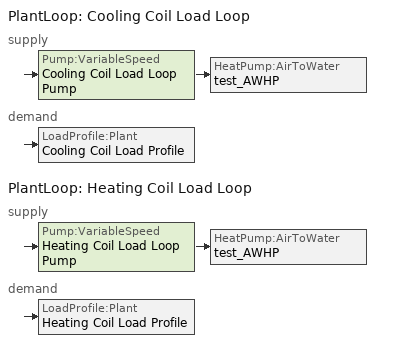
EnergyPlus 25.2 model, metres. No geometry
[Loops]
PlantLoop 'Cooling Coil Load Loop'
 supply: Pump:VariableSpeed 'Cooling Coil Load Loop Pump' > HeatPump:AirToWater 'test_AWHP'
 demand: LoadProfile:Plant 'Cooling Coil Load Profile'
PlantLoop 'Heating Coil Load Loop'
 supply: Pump:VariableSpeed 'Heating Coil Load Loop Pump' > HeatPump:AirToWater 'test_AWHP'
 demand: LoadProfile:Plant 'Heating Coil Load Profile'
[Building]
Plant Load Profile Example: Loads convergence tolerance value=0.04; Maximum number of warmup days=25; Minimum number of warmup days=6; North axis=0; Solar distribution=FullInteriorAndExterior; Temperature convergence tolerance value=0.04; Terrain=Suburbs
[Site:Location]
Chicago: Elevation=190; Latitude=42; Longitude=-87.88; Time zone=-6
[SizingPeriod:DesignDay] Day of month=21; Humidity condition type=WetBulb; Sky clearness=1
Name | Barometric pressure | Daily dry bulb temperature range | Day type | Dry bulb temperature range modifier type | Maximum dry bulb temperature | Month | Wetbulb or dewpoint at maximum dry bulb | Wind direction | Wind speed
Chicago Ohare Intl Ap Ann Htg 99.6% Condns DB | 98934 | 0 | WinterDesignDay | DefaultMultipliers | -20 | 1 | -20 | 270 | 4.9
Chicago Summer 1% | 99063 | 10.7 | SummerDesignDay |  | 31.5 | 7 | 23 | 230 | 5.3
[HeatPump:AirToWater]
test_AWHP: Control type=FixedSpeed; Cooling energy input ratio function of plr curve name at speed 1=EIRCurveFuncPLR; Cooling energy input ratio function of plr curve name at speed 2=EIRCurveFuncPLR2; Cooling energy input ratio function of temperature curve name at speed 1=EIRCurveFuncTempCL; Cooling energy input ratio function of temperature curve name at speed 2=EIRCurveFuncTempCL2; Crankcase heater capacity=100; Crankcase heater capacity function of temperature curve=CrankCaseHeaterPowerCurve; Heat pump defrost control=Timed; Heat pump defrost time period fraction=0.2; Heat pump multiplier=2; Heating energy input ratio function of plr curve name at speed 1=EIRCurveFuncPLR; Heating energy input ratio function of plr curve name at speed 2=EIRCurveFuncPLR2; Heating energy input ratio function of temperature curve name at speed 1=EIRCurveFuncTempHT; Heating energy input ratio function of temperature curve name at speed 2=EIRCurveFuncTempHT2; Maximum ambient temperature for crankcase heater operation=5; Maximum leaving water temperature curve name in cooling mode=MaxCoolingSWTvsOAT; Maximum leaving water temperature curve name in heating mode=MaxHeatingSWTvsOAT; Maximum outdoor air temperature in cooling mode=40; Maximum outdoor air temperature in heating mode=25; Minimum leaving water temperature curve name in cooling mode=MinCoolingSWTvsOAT; Minimum leaving water temperature curve name in heating mode=MinHeatingSWTvsOAT; Minimum outdoor air temperature in cooling mode=18; Minimum outdoor air temperature in heating mode=-20; Normalized cooling capacity function of temperature curve name at speed 1=CapCurveFuncTempCL; Normalized cooling capacity function of temperature curve name at speed 2=CapCurveFuncTempCL2; Normalized heating capacity function of temperature curve name at speed 1=CapCurveFuncTempHT; Normalized heating capacity function of temperature curve name at speed 2=CapCurveFuncTempHT2; Number of speeds for cooling=2; Number of speeds for heating=2; Operating mode control method=Load; Operating mode control option for multiple unit=SingleMode; Rated air flow rate in cooling mode=20; Rated air flow rate in heating mode=Autosize; Rated cooling capacity at speed 1=200000; Rated cooling capacity at speed 2=400000; Rated cop for cooling at speed 1=3.5; Rated cop for cooling at speed 2=3.5; Rated cop for heating at speed 1=3.49; Rated cop for heating at speed 2=3.51; Rated heating capacity at speed 1=20000; Rated heating capacity at speed 2=40000; Rated inlet air temperature in cooling mode=25; Rated inlet air temperature in heating mode=20; Rated leaving water temperature in cooling mode=22; Rated leaving water temperature in heating mode=50; Rated water flow rate in cooling mode=Autosize; Rated water flow rate in heating mode=Autosize; Resistive defrost heater capacity=150; Sizing factor for cooling=0.9; Sizing factor for heating=1
[LoadProfile:Plant]
Name | Flow rate fraction schedule | Load schedule | Peak flow rate
Cooling Coil Load Profile | Cooling Coil Load Profile Flow Frac Schedule | Cooling Coil Load Profile Load Schedule | 0.02
Heating Coil Load Profile | Heating Coil Load Profile Flow Frac Schedule | Heating Coil Load Profile Load Schedule | 0.005
[PlantEquipmentList]
Cooling Coil Load Loop Cooling Equipment; Heating Coil Load Loop Heating Equipment: test_AWHP, HeatPump:AirToWater
[PlantEquipmentOperation:CoolingLoad]
Cooling Coil Load Loop Cooling Operation: Load range 1 lower limit=0; Load range 1 upper limit=10000000; Range 1 equipment list=Cooling Coil Load Loop Cooling Equipment
[PlantEquipmentOperation:HeatingLoad]
Heating Coil Load Loop Heating Operation: Load range 1 lower limit=0; Load range 1 upper limit=10000000; Range 1 equipment list=Heating Coil Load Loop Heating Equipment
[PlantEquipmentOperationSchemes] Control scheme 1 schedule=AlwaysOnSchedule
Name | Control scheme 1
Cooling Coil Load Loop Operation | Cooling Coil Load Loop Cooling Operation
Heating Coil Load Loop Operation | Heating Coil Load Loop Heating Operation
[PlantLoop] Fluid type=Water; Load distribution scheme=Optimal; Maximum loop temperature=100; Minimum loop flow rate=0; Minimum loop temperature=3; Plant loop volume=1
Name | Maximum loop flow rate | Plant equipment operation scheme
Cooling Coil Load Loop | 0.02 | Cooling Coil Load Loop Operation
Heating Coil Load Loop | 0.005 | Heating Coil Load Loop Operation
[Pump:VariableSpeed] Design minimum flow rate=0; Design power consumption=22; Fraction of motor inefficiencies to fluid stream=0; Motor efficiency=0.87; Pump control type=Intermittent; Coefficient 1 of the part load performance curve=0; Coefficient 2 of the part load performance curve=1; Coefficient 3 of the part load performance curve=0; Coefficient 4 of the part load performance curve=0
Name | Design maximum flow rate | Design pump head
Cooling Coil Load Loop Pump | 0.02 | 750
Heating Coil Load Loop Pump | 0.005 | 3000
[SetpointManager:Scheduled] Control variable=Temperature
Name | Schedule | Setpoint node or nodelist
Cooling Coil Load Loop Setpoint Manager | Cooling Coil Load Loop Setpoint Temperature Schedule | Cooling Coil Load Loop Supply Outlet Node
Heating Coil Load Loop Setpoint Manager | Heating Coil Load Loop Setpoint Temperature Schedule | Heating Coil Load Loop Supply Outlet Node
[Sizing:Plant]
Name | Design loop exit temperature | Loop design temperature difference | Loop type
Heating Coil Load Loop | 82 | 11 | Heating
Cooling Coil Load Loop | 7 | 4 | Cooling
[Curve:Biquadratic] Input unit type for x=Temperature; Input unit type for y=Temperature; Output unit type=Dimensionless
Name | Maximum curve output | Maximum value of x | Maximum value of y | Minimum curve output | Minimum value of x | Minimum value of y | Coefficient1 constant | Coefficient2 x | Coefficient3 x 2 | Coefficient4 y | Coefficient5 y 2 | Coefficient6 x y
CapCurveFuncTempCL | 1.3 | 15 | 45 | 0.7 | 5 | 15 | 0.9 | -0.00038 | -0.00042 | -0.0102 | 0.0225 | -0.00021
CapCurveFuncTempCL2 | 1.3 | 15 | 45 | 0.7 | 5 | 15 | 0.91 | -0.00034 | -0.0004 | -0.0096 | 0.0208 | -0.000205
CapCurveFuncTempHT | 1.3 | 50 | 20 | 0.5 | 30 | -7 | 0.899 | -0.00045 | 0.00021 | 0.0185 | -0.0108 | 0.000617
CapCurveFuncTempHT2 | 1.3 | 50 | 20 | 0.5 | 30 | -7 | 0.885 | -0.0004 | 0.00019 | 0.0202 | -0.0096 | 0.00058
EIRCurveFuncTempCL | 1.3 | 15 | 45 | 0.7 | 5 | 15 | 0.98 | 0.00021 | 0.00019 | 0.0068 | -0.0085 | 0.000158
EIRCurveFuncTempCL2 | 1.3 | 15 | 45 | 0.7 | 5 | 15 | 0.99 | 0.00019 | 0.00017 | 0.0075 | -0.0078 | 0.000165
EIRCurveFuncTempHT; EIRCurveFuncTempHT2 | 1.5 | 50 | 20 | 0.7 | 30 | -7 | 1.055 | 0.00035 | -0.00027 | -0.0108 | 0.0145 | -0.00023
[Curve:Quadratic] Coefficient3 x 2=0
Name | Maximum value of x | Minimum value of x | Coefficient1 constant | Coefficient2 x | Input unit type for x | Maximum curve output | Minimum curve output | Output unit type
CrankCaseHeaterPowerCurve | 30 | -30 | 1 | 0.01
EIRCurveFuncPLR; EIRCurveFuncPLR2 | 1 | 0 | 1 | 0
MaxCoolingSWTvsOAT | 35 | -17.7778 | 53.1667 | 0.85 | Temperature | 60 | 20 | Temperature
MaxHeatingSWTvsOAT | 35 | -17.7778 | 100 | 0.85 | Temperature | 150 | 20 | Temperature
MinCoolingSWTvsOAT | 35 | -17.7778 | -100 | 0 | Temperature | 35 | -100 | Temperature
MinHeatingSWTvsOAT | 35 | -17.7778 | 0 | 1 | Temperature | 35 | 20 | Temperature
[Schedule:Compact]
Cooling Coil Load Profile Flow Frac Schedule: THROUGH: 03/31, FOR: AllDays, UNTIL: 24:00, 0, THROUGH: 09/30, FOR: AllDays, UNTIL: 24:00, 1, THROUGH: 12/31, FOR: AllDays, UNTIL: 24:00, 0
Cooling Coil Load Profile Load Schedule: THROUGH: 03/31, FOR: AllDays, UNTIL: 24:00, 0, THROUGH: 09/30, FOR: AllDays, UNTIL:  9:00, -200000, UNTIL: 17:00, -410000, UNTIL: 24:00, -250000, THROUGH: 12/31, FOR: AllDays, UNTIL: 24:00, 0
Heating Coil Load Profile Flow Frac Schedule: THROUGH: 03/31, FOR: AllDays, UNTIL: 24:00, 1, THROUGH: 09/30, FOR: AllDays, UNTIL: 24:00, 0, THROUGH: 12/31, FOR: AllDays, UNTIL: 24:00, 1
Heating Coil Load Profile Load Schedule: THROUGH: 03/31, FOR: AllDays, UNTIL:  4:00, 62000, UNTIL:  8:00, 25000, UNTIL:  9:00, 15000, UNTIL: 17:00, 9000, UNTIL: 24:00, 36000, THROUGH: 09/30, FOR: AllDays, UNTIL: 24:00, 0, THROUGH: 12/31, FOR: AllDays, UNTIL:  4:00, 62000, UNTIL:  8:00, 25000, UNTIL:  9:00, 15000, UNTIL: 17:00, 9000, UNTIL: 24:00, 36000
[Schedule:Constant]
Name | Hourly value
AlwaysOnSchedule | 1
Cooling Coil Load Loop Setpoint Temperature Schedule | 20
Heating Coil Load Loop Setpoint Temperature Schedule | 65
